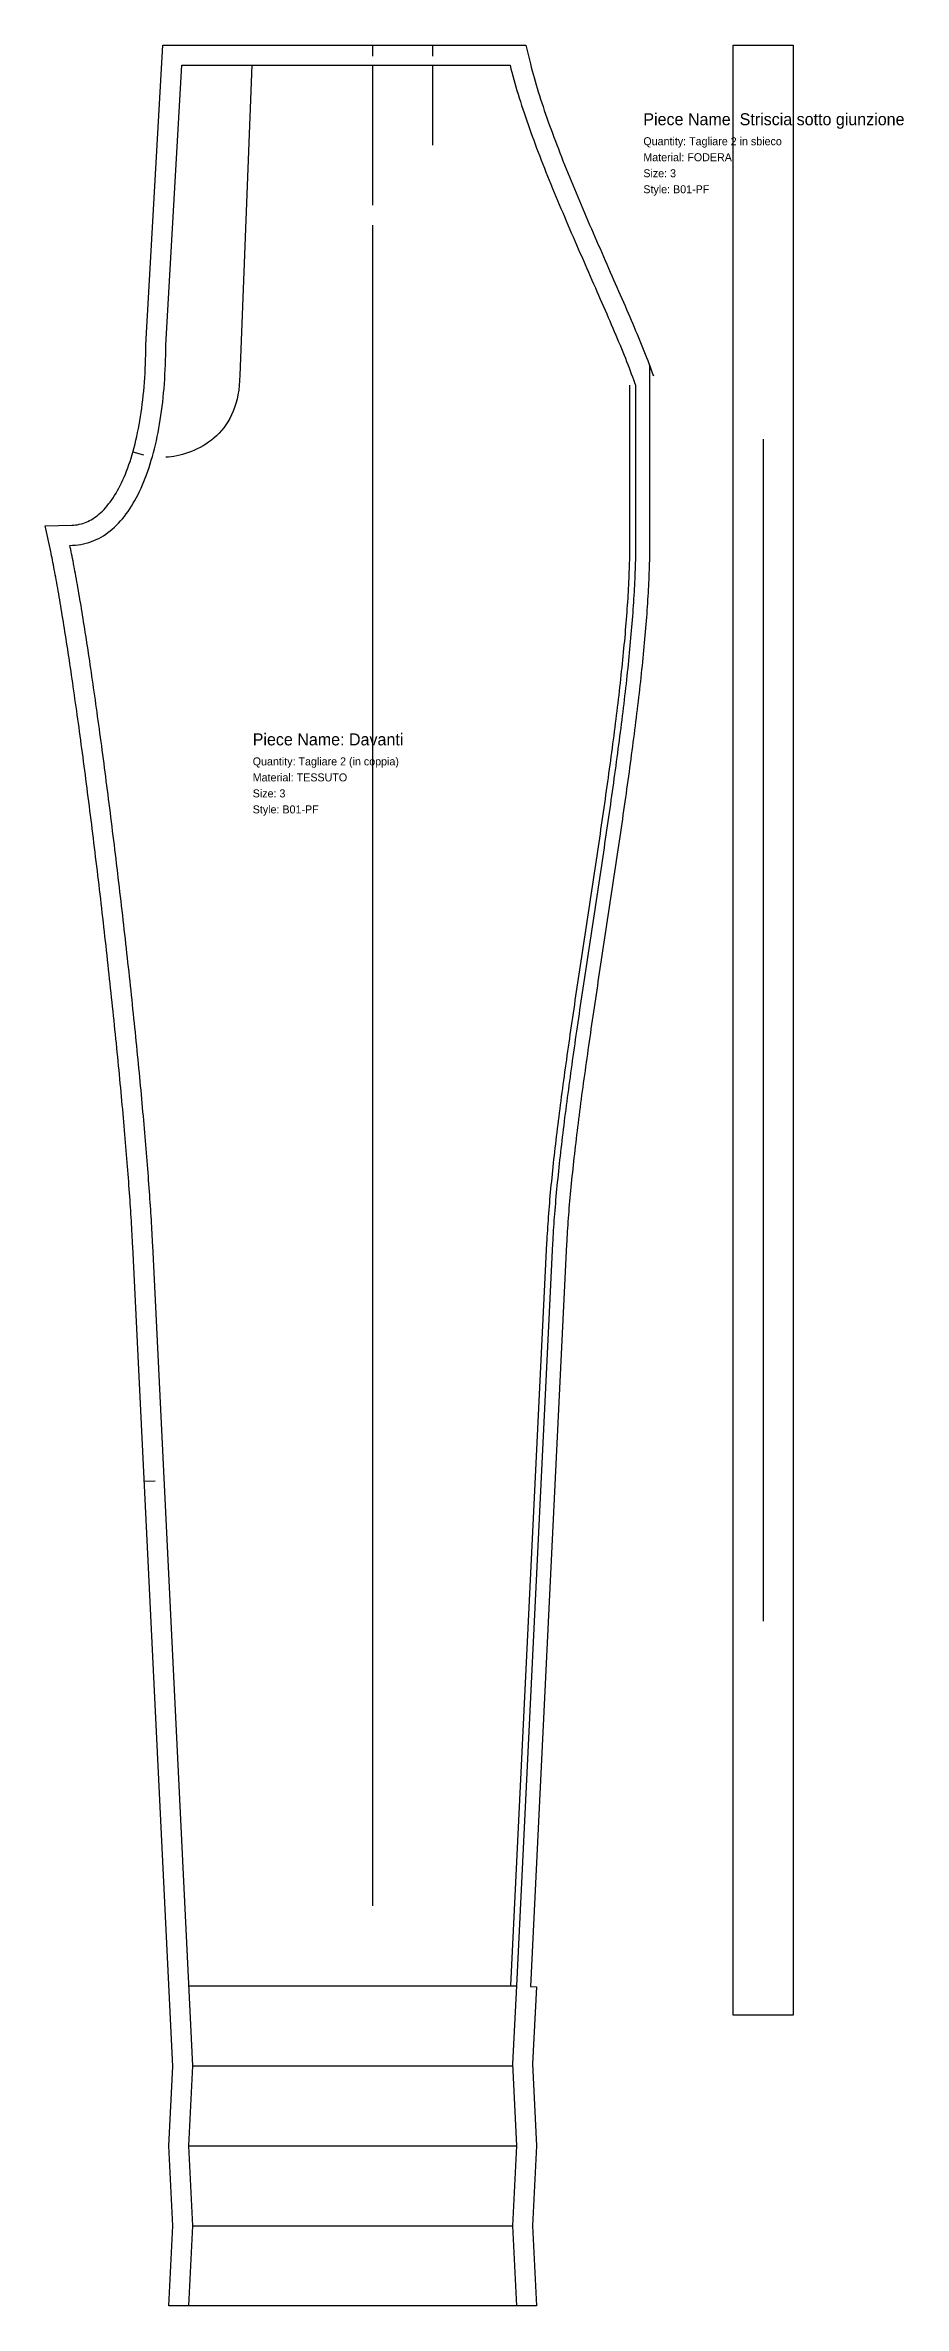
# Model space of a CAD drawing. Header units: millimetres. Extents: x 20 to 1008, y -2252 to -30.
# Drawn here: x 485 to 914, y -1160 to -30 of the extents above; entities that cross this region are included whole.
import ezdxf

# ---------------------------------------------------------------- set-up
doc = ezdxf.new("R2010")
doc.units = ezdxf.units.MM
for name, color, linetype in [('1', 7, 'CONTINUOUS'), ('14', 7, 'CONTINUOUS'), ('15', 7, 'CONTINUOUS'), ('4', 7, 'CONTINUOUS'), ('7', 7, 'CONTINUOUS'), ('8', 7, 'CONTINUOUS')]:
    doc.layers.add(name, color=color, linetype=linetype)

# ---------------------------------------------------------------- blocks, each defined once
blk = doc.blocks.new('P01_DAVANTI')
at = {"layer": '1'}
blk.add_lwpolyline([(543.583, -30), (725.149, -30), (727.432, -39.335), (727.86, -41.024), (728.307, -42.731), (728.774, -44.456), (729.259, -46.199), (729.762, -47.958), (730.282, -49.734), (730.82, -51.526), (731.375, -53.332), (731.947, -55.153), (732.534, -56.988), (733.137, -58.836), (733.755, -60.697), (734.388, -62.57), (735.034, -64.454), (735.695, -66.349), (736.369, -68.255), (737.056, -70.171), (737.755, -72.097), (738.466, -74.031), (739.189, -75.973), (739.923, -77.924), (740.667, -79.881), (741.421, -81.846), (742.186, -83.816), (742.959, -85.793), (743.742, -87.774), (744.532, -89.76), (745.331, -91.751), (746.137, -93.745), (746.95, -95.743), (747.77, -97.743), (748.596, -99.745), (749.427, -101.749), (750.264, -103.754), (751.106, -105.76), (751.952, -107.766), (752.801, -109.772), (753.654, -111.777), (754.511, -113.781), (755.369, -115.784), (756.23, -117.784), (757.092, -119.781), (757.956, -121.775), (758.82, -123.766), (759.685, -125.753), (760.55, -127.735), (761.413, -129.712), (762.276, -131.683), (763.138, -133.649), (763.997, -135.608), (764.854, -137.56), (765.709, -139.504), (766.56, -141.441), (767.407, -143.37), (768.25, -145.29), (769.089, -147.201), (769.923, -149.102), (770.751, -150.993), (771.573, -152.873), (772.389, -154.742), (773.198, -156.6), (774, -158.447), (774.795, -160.28), (775.581, -162.101), (776.359, -163.909), (777.127, -165.704), (777.887, -167.484), (778.636, -169.25), (779.376, -171.001), (780.104, -172.736), (780.822, -174.457), (781.528, -176.161), (782.222, -177.848), (782.904, -179.519), (783.573, -181.173), (784.229, -182.809), (784.871, -184.428), (785.499, -186.028), (786.113, -187.61), (786.711, -189.173), (787.295, -190.717), (787.862, -192.241), (788.414, -193.746), (788.949, -195.232), (787.028, -189.798), (787.028, -280), (787.024, -281.474), (787.014, -282.964), (786.997, -284.471), (786.974, -285.995), (786.944, -287.534), (786.907, -289.09), (786.864, -290.662), (786.814, -292.249), (786.758, -293.851), (786.696, -295.469), (786.627, -297.102), (786.552, -298.749), (786.471, -300.41), (786.384, -302.086), (786.291, -303.776), (786.193, -305.48), (786.088, -307.197), (785.977, -308.928), (785.861, -310.672), (785.739, -312.429), (785.612, -314.199), (785.479, -315.981), (785.341, -317.776), (785.197, -319.583), (785.048, -321.402), (784.894, -323.233), (784.734, -325.075), (784.57, -326.929), (784.401, -328.794), (784.226, -330.67), (784.047, -332.557), (783.863, -334.454), (783.674, -336.362), (783.481, -338.28), (783.283, -340.209), (783.081, -342.147), (782.874, -344.094), (782.663, -346.052), (782.448, -348.018), (782.228, -349.994), (782.004, -351.979), (781.777, -353.972), (781.545, -355.974), (781.31, -357.985), (781.07, -360.003), (780.827, -362.03), (780.58, -364.064), (780.33, -366.107), (780.076, -368.156), (779.819, -370.213), (779.558, -372.277), (779.294, -374.348), (779.027, -376.425), (778.756, -378.51), (778.483, -380.6), (778.207, -382.697), (777.927, -384.8), (777.645, -386.908), (777.36, -389.023), (777.073, -391.142), (776.782, -393.267), (776.49, -395.397), (776.194, -397.533), (775.897, -399.672), (775.597, -401.817), (775.295, -403.966), (774.991, -406.119), (774.684, -408.276), (774.376, -410.437), (774.065, -412.601), (773.753, -414.77), (773.439, -416.941), (773.123, -419.116), (772.806, -421.294), (772.487, -423.474), (772.167, -425.657), (771.845, -427.843), (771.522, -430.031), (771.198, -432.221), (770.872, -434.413), (770.546, -436.606), (770.218, -438.802), (769.889, -440.998), (769.56, -443.196), (769.229, -445.395), (768.898, -447.595), (768.567, -449.795), (768.235, -451.997), (767.902, -454.198), (767.569, -456.4), (767.235, -458.601), (766.901, -460.803), (766.567, -463.004), (766.233, -465.204), (765.899, -467.404), (765.565, -469.603), (765.231, -471.801), (764.897, -473.998), (764.563, -476.194), (764.23, -478.388), (763.897, -480.58), (763.565, -482.77), (763.233, -484.958), (762.902, -487.144), (762.571, -489.328), (762.242, -491.509), (761.913, -493.687), (761.585, -495.863), (761.258, -498.035), (760.932, -500.204), (760.608, -502.369), (760.284, -504.531), (759.962, -506.689), (759.641, -508.844), (759.322, -510.994), (759.005, -513.139), (758.688, -515.281), (758.374, -517.417), (758.061, -519.549), (757.751, -521.676), (757.442, -523.798), (757.135, -525.914), (756.83, -528.025), (756.527, -530.131), (756.227, -532.23), (755.929, -534.324), (755.633, -536.411), (755.339, -538.492), (755.049, -540.567), (754.76, -542.635), (754.475, -544.696), (754.192, -546.75), (753.912, -548.797), (753.635, -550.837), (753.361, -552.869), (753.09, -554.894), (752.822, -556.911), (752.557, -558.919), (752.295, -560.92), (752.037, -562.912), (751.783, -564.896), (751.531, -566.872), (751.284, -568.838), (751.04, -570.796), (750.799, -572.744), (750.563, -574.683), (750.33, -576.613), (750.102, -578.533), (749.877, -580.444), (749.657, -582.344), (749.441, -584.235), (749.229, -586.115), (749.021, -587.985), (748.818, -589.844), (748.619, -591.693), (748.425, -593.531), (748.235, -595.358), (748.05, -597.174), (747.871, -598.978), (747.695, -600.771), (747.525, -602.553), (747.36, -604.322), (747.2, -606.08), (747.045, -607.826), (746.896, -609.56), (746.752, -611.281), (746.613, -612.99), (746.48, -614.686), (746.352, -616.37), (746.23, -618.041), (746.114, -619.699), (746.004, -621.344), (745.9, -622.975), (745.801, -624.593), (745.709, -626.198), (745.623, -627.789), (745.543, -629.367), (727.447, -1000.341), (730.443, -1000.487), (728.552, -1039.02), (730.503, -1080), (728.552, -1120), (730.515, -1160), (546.565, -1160), (548.528, -1120), (546.577, -1080), (548.536, -1040.401), (528.54, -630.487), (528.464, -628.962), (528.384, -627.415), (528.301, -625.847), (528.214, -624.258), (528.123, -622.648), (528.029, -621.017), (527.931, -619.367), (527.829, -617.696), (527.724, -616.006), (527.616, -614.297), (527.503, -612.569), (527.388, -610.822), (527.269, -609.056), (527.146, -607.273), (527.021, -605.472), (526.891, -603.653), (526.759, -601.817), (526.623, -599.964), (526.485, -598.094), (526.342, -596.208), (526.197, -594.306), (526.049, -592.389), (525.898, -590.455), (525.743, -588.507), (525.586, -586.543), (525.425, -584.565), (525.262, -582.573), (525.096, -580.566), (524.926, -578.546), (524.754, -576.512), (524.58, -574.465), (524.402, -572.405), (524.222, -570.332), (524.039, -568.247), (523.853, -566.149), (523.665, -564.04), (523.474, -561.919), (523.28, -559.787), (523.084, -557.645), (522.885, -555.491), (522.684, -553.327), (522.481, -551.152), (522.275, -548.968), (522.067, -546.775), (521.856, -544.572), (521.643, -542.36), (521.428, -540.139), (521.211, -537.909), (520.991, -535.672), (520.769, -533.426), (520.546, -531.173), (520.32, -528.913), (520.092, -526.645), (519.862, -524.371), (519.63, -522.09), (519.396, -519.803), (519.16, -517.51), (518.922, -515.211), (518.682, -512.907), (518.441, -510.597), (518.197, -508.283), (517.952, -505.964), (517.706, -503.641), (517.457, -501.314), (517.207, -498.983), (516.956, -496.649), (516.702, -494.311), (516.448, -491.971), (516.191, -489.628), (515.933, -487.282), (515.674, -484.935), (515.413, -482.585), (515.151, -480.234), (514.888, -477.882), (514.623, -475.529), (514.357, -473.175), (514.09, -470.821), (513.822, -468.466), (513.552, -466.112), (513.281, -463.758), (513.01, -461.405), (512.737, -459.052), (512.463, -456.701), (512.188, -454.352), (511.912, -452.004), (511.635, -449.658), (511.357, -447.315), (511.079, -444.974), (510.799, -442.637), (510.519, -440.302), (510.238, -437.971), (509.956, -435.644), (509.674, -433.32), (509.391, -431.001), (509.107, -428.686), (508.823, -426.377), (508.538, -424.072), (508.253, -421.773), (507.967, -419.479), (507.681, -417.192), (507.394, -414.911), (507.107, -412.636), (506.819, -410.368), (506.531, -408.107), (506.243, -405.853), (505.955, -403.607), (505.667, -401.369), (505.378, -399.139), (505.089, -396.918), (504.8, -394.705), (504.511, -392.501), (504.222, -390.307), (503.933, -388.122), (503.644, -385.947), (503.355, -383.782), (503.066, -381.627), (502.777, -379.483), (502.488, -377.35), (502.2, -375.229), (501.912, -373.119), (501.624, -371.02), (501.336, -368.934), (501.049, -366.86), (500.762, -364.799), (500.475, -362.751), (500.189, -360.715), (499.904, -358.694), (499.618, -356.686), (499.334, -354.692), (499.05, -352.712), (498.767, -350.747), (498.484, -348.797), (498.202, -346.862), (497.921, -344.943), (497.64, -343.039), (497.36, -341.151), (497.081, -339.28), (496.803, -337.425), (496.526, -335.587), (496.25, -333.766), (495.975, -331.962), (495.701, -330.177), (495.427, -328.409), (495.155, -326.659), (494.884, -324.929), (494.614, -323.217), (494.346, -321.524), (494.078, -319.85), (493.812, -318.197), (493.547, -316.563), (493.284, -314.95), (493.022, -313.357), (492.761, -311.785), (492.502, -310.234), (492.244, -308.705), (491.988, -307.198), (491.733, -305.713), (491.48, -304.25), (491.229, -302.81), (490.979, -301.393), (490.731, -299.999), (490.485, -298.629), (490.24, -297.283), (489.998, -295.961), (489.757, -294.664), (489.519, -293.391), (489.282, -292.144), (489.048, -290.923), (488.816, -289.727), (488.586, -288.558), (488.358, -287.416), (488.132, -286.301), (487.909, -285.213), (487.688, -284.153), (487.47, -283.121), (484.701, -270.235), (498.028, -269.979), (498.999, -269.917), (499.946, -269.815), (500.871, -269.675), (501.775, -269.497), (502.661, -269.281), (503.532, -269.028), (504.389, -268.737), (505.236, -268.408), (506.073, -268.04), (506.902, -267.633), (507.725, -267.186), (508.542, -266.697), (509.355, -266.165), (510.163, -265.59), (510.967, -264.97), (511.768, -264.305), (512.564, -263.594), (513.355, -262.837), (514.141, -262.032), (514.921, -261.179), (515.695, -260.279), (516.461, -259.332), (517.219, -258.337), (517.969, -257.294), (518.709, -256.205), (519.438, -255.069), (520.157, -253.887), (520.863, -252.659), (521.557, -251.386), (522.238, -250.069), (522.906, -248.708), (523.559, -247.304), (524.197, -245.859), (524.819, -244.372), (525.426, -242.844), (526.017, -241.277), (526.591, -239.671), (527.148, -238.028), (527.688, -236.347), (528.211, -234.629), (528.715, -232.877), (529.201, -231.09), (529.669, -229.269), (530.118, -227.415), (530.549, -225.529), (530.96, -223.612), (531.353, -221.665), (531.726, -219.689), (532.08, -217.683), (532.414, -215.65), (532.728, -213.59), (533.023, -211.504), (533.298, -209.393), (533.552, -207.257), (533.787, -205.097), (534.002, -202.914), (534.196, -200.709), (534.37, -198.483), (534.524, -196.236), (534.658, -193.97), (534.771, -191.684), (534.863, -189.381), (534.935, -187.06), (534.987, -184.722), (535.018, -182.369), (535.029, -179.693)], close=True, dxfattribs=at)
at = {"layer": '14'}
blk.add_lwpolyline([(553.028, -40), (717.3, -40), (717.728, -41.752), (718.176, -43.52), (718.644, -45.303), (719.13, -47.102), (719.634, -48.914), (720.156, -50.74), (720.696, -52.58), (721.252, -54.432), (721.825, -56.297), (722.414, -58.175), (723.019, -60.063), (723.638, -61.963), (724.273, -63.873), (724.921, -65.793), (725.584, -67.723), (726.26, -69.662), (726.948, -71.609), (727.649, -73.565), (728.362, -75.529), (729.087, -77.5), (729.823, -79.478), (730.569, -81.462), (731.326, -83.451), (732.092, -85.447), (732.868, -87.447), (733.653, -89.451), (734.446, -91.46), (735.247, -93.472), (736.055, -95.487), (736.871, -97.504), (737.693, -99.524), (738.521, -101.545), (739.355, -103.568), (740.195, -105.591), (741.039, -107.614), (741.888, -109.637), (742.74, -111.659), (743.596, -113.68), (744.456, -115.699), (745.317, -117.716), (746.181, -119.731), (747.047, -121.742), (747.914, -123.75), (748.781, -125.754), (749.649, -127.753), (750.517, -129.747), (751.385, -131.736), (752.251, -133.719), (753.116, -135.695), (753.98, -137.664), (754.84, -139.626), (755.698, -141.581), (756.553, -143.527), (757.404, -145.464), (758.251, -147.392), (759.094, -149.31), (759.931, -151.218), (760.763, -153.116), (761.59, -155.002), (762.409, -156.877), (763.222, -158.739), (764.028, -160.589), (764.826, -162.426), (765.616, -164.25), (766.397, -166.059), (767.17, -167.854), (767.932, -169.635), (768.685, -171.399), (769.428, -173.149), (770.159, -174.881), (770.88, -176.597), (771.588, -178.296), (772.285, -179.977), (772.969, -181.639), (773.64, -183.283), (774.297, -184.908), (774.94, -186.513), (775.569, -188.099), (776.183, -189.663), (776.782, -191.207), (777.365, -192.729), (777.932, -194.229), (778.482, -195.707), (779.015, -197.161), (779.53, -198.593), (780.028, -200), (780.028, -279.999), (780.025, -281.441), (780.015, -282.901), (779.998, -284.378), (779.975, -285.872), (779.945, -287.383), (779.909, -288.911), (779.867, -290.456), (779.818, -292.017), (779.763, -293.594), (779.701, -295.187), (779.634, -296.796), (779.56, -298.42), (779.48, -300.059), (779.394, -301.713), (779.303, -303.381), (779.205, -305.064), (779.101, -306.761), (778.992, -308.472), (778.877, -310.197), (778.757, -311.936), (778.631, -313.687), (778.499, -315.452), (778.362, -317.23), (778.22, -319.02), (778.072, -320.822), (777.919, -322.637), (777.761, -324.464), (777.598, -326.303), (777.43, -328.153), (777.257, -330.015), (777.079, -331.888), (776.896, -333.772), (776.709, -335.667), (776.517, -337.572), (776.32, -339.488), (776.119, -341.414), (775.914, -343.35), (775.704, -345.295), (775.49, -347.251), (775.272, -349.216), (775.049, -351.19), (774.823, -353.173), (774.592, -355.165), (774.358, -357.165), (774.119, -359.174), (773.877, -361.192), (773.632, -363.217), (773.382, -365.25), (773.13, -367.291), (772.873, -369.34), (772.614, -371.396), (772.351, -373.459), (772.084, -375.529), (771.815, -377.606), (771.543, -379.689), (771.267, -381.779), (770.989, -383.875), (770.707, -385.977), (770.423, -388.085), (770.137, -390.198), (769.847, -392.317), (769.555, -394.441), (769.261, -396.571), (768.964, -398.705), (768.665, -400.845), (768.363, -402.988), (768.06, -405.137), (767.754, -407.289), (767.446, -409.446), (767.137, -411.606), (766.825, -413.77), (766.512, -415.938), (766.196, -418.108), (765.88, -420.282), (765.561, -422.459), (765.241, -424.639), (764.92, -426.822), (764.597, -429.007), (764.273, -431.194), (763.948, -433.383), (763.622, -435.574), (763.295, -437.767), (762.966, -439.962), (762.637, -442.157), (762.307, -444.354), (761.977, -446.552), (761.645, -448.751), (761.313, -450.951), (760.98, -453.151), (760.648, -455.352), (760.314, -457.552), (759.98, -459.753), (759.647, -461.953), (759.313, -464.153), (758.978, -466.353), (758.644, -468.552), (758.31, -470.75), (757.976, -472.947), (757.643, -475.142), (757.31, -477.337), (756.977, -479.529), (756.644, -481.72), (756.312, -483.909), (755.981, -486.096), (755.65, -488.281), (755.32, -490.463), (754.991, -492.643), (754.663, -494.82), (754.336, -496.994), (754.01, -499.165), (753.685, -501.333), (753.361, -503.497), (753.039, -505.657), (752.718, -507.814), (752.398, -509.967), (752.08, -512.116), (751.763, -514.26), (751.448, -516.4), (751.135, -518.535), (750.824, -520.666), (750.514, -522.791), (750.207, -524.912), (749.902, -527.027), (749.598, -529.137), (749.297, -531.241), (748.998, -533.339), (748.702, -535.432), (748.408, -537.518), (748.116, -539.598), (747.827, -541.671), (747.541, -543.738), (747.257, -545.798), (746.976, -547.852), (746.698, -549.898), (746.423, -551.937), (746.151, -553.968), (745.882, -555.992), (745.616, -558.008), (745.354, -560.017), (745.095, -562.017), (744.839, -564.009), (744.587, -565.993), (744.338, -567.968), (744.093, -569.935), (743.851, -571.892), (743.614, -573.841), (743.38, -575.781), (743.15, -577.711), (742.925, -579.632), (742.703, -581.543), (742.485, -583.445), (742.272, -585.337), (742.063, -587.218), (741.858, -589.09), (741.658, -590.951), (741.463, -592.802), (741.272, -594.642), (741.086, -596.472), (740.904, -598.29), (740.728, -600.098), (740.556, -601.895), (740.39, -603.68), (740.228, -605.454), (740.072, -607.216), (739.921, -608.967), (739.775, -610.706), (739.635, -612.433), (739.501, -614.148), (739.372, -615.851), (739.248, -617.542), (739.131, -619.22), (739.019, -620.886), (738.913, -622.539), (738.814, -624.18), (738.72, -625.808), (738.633, -627.423), (738.552, -629.025), (720.455, -1000), (718.552, -1039.026), (720.503, -1080), (718.552, -1120), (720.503, -1160), (556.577, -1160), (558.528, -1120), (556.577, -1080), (558.528, -1040), (538.528, -630), (538.451, -628.457), (538.371, -626.893), (538.287, -625.308), (538.199, -623.703), (538.107, -622.078), (538.012, -620.432), (537.913, -618.767), (537.81, -617.082), (537.704, -615.378), (537.595, -613.656), (537.482, -611.915), (537.366, -610.155), (537.246, -608.377), (537.122, -606.582), (536.996, -604.769), (536.866, -602.939), (536.733, -601.092), (536.596, -599.229), (536.457, -597.348), (536.314, -595.452), (536.168, -593.54), (536.019, -591.613), (535.867, -589.67), (535.712, -587.712), (535.553, -585.739), (535.392, -583.752), (535.228, -581.751), (535.061, -579.736), (534.891, -577.707), (534.719, -575.665), (534.543, -573.61), (534.365, -571.542), (534.184, -569.461), (534, -567.368), (533.814, -565.263), (533.625, -563.147), (533.433, -561.019), (533.239, -558.88), (533.042, -556.73), (532.843, -554.569), (532.641, -552.398), (532.437, -550.217), (532.231, -548.027), (532.022, -545.826), (531.81, -543.617), (531.597, -541.398), (531.381, -539.171), (531.163, -536.936), (530.943, -534.692), (530.721, -532.441), (530.496, -530.182), (530.27, -527.915), (530.041, -525.642), (529.811, -523.362), (529.578, -521.075), (529.343, -518.782), (529.107, -516.484), (528.869, -514.179), (528.628, -511.87), (528.386, -509.555), (528.142, -507.235), (527.897, -504.911), (527.65, -502.583), (527.401, -500.25), (527.15, -497.914), (526.898, -495.574), (526.644, -493.232), (526.389, -490.886), (526.132, -488.538), (525.873, -486.187), (525.613, -483.834), (525.352, -481.48), (525.09, -479.124), (524.826, -476.767), (524.56, -474.409), (524.294, -472.05), (524.026, -469.69), (523.757, -467.331), (523.487, -464.972), (523.216, -462.613), (522.943, -460.255), (522.67, -457.898), (522.395, -455.542), (522.12, -453.187), (521.843, -450.834), (521.566, -448.484), (521.288, -446.136), (521.008, -443.79), (520.728, -441.447), (520.448, -439.108), (520.166, -436.772), (519.884, -434.439), (519.601, -432.111), (519.317, -429.787), (519.033, -427.467), (518.748, -425.153), (518.462, -422.843), (518.176, -420.539), (517.89, -418.24), (517.603, -415.947), (517.315, -413.661), (517.028, -411.381), (516.74, -409.108), (516.451, -406.841), (516.162, -404.583), (515.873, -402.331), (515.584, -400.088), (515.295, -397.852), (515.005, -395.625), (514.715, -393.407), (514.426, -391.198), (514.136, -388.998), (513.846, -386.807), (513.556, -384.626), (513.266, -382.456), (512.977, -380.295), (512.687, -378.145), (512.397, -376.006), (512.108, -373.879), (511.819, -371.762), (511.53, -369.658), (511.242, -367.565), (510.954, -365.485), (510.666, -363.417), (510.378, -361.362), (510.091, -359.32), (509.805, -357.291), (509.519, -355.277), (509.233, -353.276), (508.948, -351.289), (508.664, -349.316), (508.38, -347.359), (508.097, -345.416), (507.814, -343.489), (507.533, -341.577), (507.252, -339.681), (506.972, -337.802), (506.692, -335.938), (506.414, -334.091), (506.136, -332.262), (505.86, -330.449), (505.584, -328.654), (505.309, -326.877), (505.036, -325.118), (504.763, -323.377), (504.492, -321.654), (504.221, -319.951), (503.952, -318.267), (503.684, -316.602), (503.417, -314.957), (503.152, -313.332), (502.888, -311.727), (502.625, -310.142), (502.364, -308.579), (502.104, -307.036), (501.845, -305.515), (501.588, -304.015), (501.332, -302.538), (501.078, -301.082), (500.826, -299.649), (500.575, -298.239), (500.326, -296.852), (500.078, -295.488), (499.832, -294.147), (499.588, -292.831), (499.346, -291.538), (499.105, -290.27), (498.867, -289.027), (498.63, -287.808), (498.395, -286.615), (498.162, -285.447), (497.931, -284.305), (497.702, -283.189), (497.475, -282.099), (497.25, -281.036), (497.028, -280), (498.45, -279.97), (499.851, -279.881), (501.23, -279.732), (502.588, -279.526), (503.925, -279.263), (505.24, -278.942), (506.534, -278.566), (507.806, -278.135), (509.057, -277.649), (510.287, -277.109), (511.495, -276.516), (512.682, -275.871), (513.848, -275.173), (514.992, -274.425), (516.114, -273.626), (517.216, -272.778), (518.296, -271.88), (519.354, -270.935), (520.392, -269.942), (521.407, -268.902), (522.402, -267.815), (523.375, -266.684), (524.327, -265.507), (525.257, -264.286), (526.166, -263.022), (527.053, -261.716), (527.919, -260.367), (528.764, -258.977), (529.587, -257.546), (530.389, -256.076), (531.17, -254.566), (531.929, -253.018), (532.667, -251.432), (533.383, -249.809), (534.078, -248.149), (534.752, -246.454), (535.404, -244.724), (536.035, -242.959), (536.645, -241.161), (537.233, -239.33), (537.799, -237.467), (538.345, -235.572), (538.869, -233.646), (539.371, -231.691), (539.853, -229.705), (540.312, -227.692), (540.751, -225.65), (541.168, -223.58), (541.563, -221.484), (541.938, -219.363), (542.29, -217.215), (542.622, -215.044), (542.932, -212.848), (543.221, -210.63), (543.488, -208.389), (543.734, -206.126), (543.959, -203.842), (544.162, -201.538), (544.343, -199.214), (544.504, -196.871), (544.643, -194.51), (544.761, -192.132), (544.857, -189.736), (544.932, -187.325), (544.985, -184.898), (545.017, -182.456), (545.028, -180)], close=True, dxfattribs=at)
at = {"layer": '4'}
for p, q in [((648.528, -30), (648.528, -35.5)), ((678.528, -30), (678.528, -35.5)), ((528.612, -233.234), (533.897, -234.755)), ((534.265, -747.851), (539.758, -747.583))]:
    blk.add_line(p, q, dxfattribs=at)
at = {"layer": '7'}
blk.add_line((648.528, -120), (648.528, -960), dxfattribs=at)
at = {"layer": '8'}
for points in [[(588.028, -40), (582.028, -195), (581.971, -197.595), (581.805, -200.089), (581.534, -202.482), (581.162, -204.776), (580.693, -206.973), (580.132, -209.074), (579.483, -211.082), (578.752, -212.998), (577.941, -214.823), (577.056, -216.56), (576.102, -218.21), (575.081, -219.774), (574, -221.255), (572.862, -222.654), (571.672, -223.972), (570.434, -225.212), (569.153, -226.375), (567.833, -227.463), (566.478, -228.477), (565.093, -229.419), (563.683, -230.291), (562.251, -231.094), (560.803, -231.831), (559.342, -232.502), (557.873, -233.11), (556.401, -233.656), (554.93, -234.142), (553.464, -234.569), (552.007, -234.94), (550.565, -235.255), (549.142, -235.518), (547.742, -235.728), (546.369, -235.888), (545.028, -236)], [(648.528, -40), (648.528, -110)], [(678.528, -40), (678.528, -80)], [(777.028, -200), (777.028, -279.999), (777.025, -281.428), (777.015, -282.874), (776.998, -284.337), (776.975, -285.819), (776.946, -287.318), (776.91, -288.835), (776.868, -290.368), (776.819, -291.918), (776.765, -293.484), (776.704, -295.066), (776.637, -296.665), (776.563, -298.279), (776.484, -299.908), (776.399, -301.553), (776.307, -303.212), (776.21, -304.886), (776.107, -306.574), (775.999, -308.277), (775.884, -309.994), (775.764, -311.724), (775.639, -313.468), (775.508, -315.225), (775.371, -316.995), (775.229, -318.778), (775.082, -320.574), (774.93, -322.382), (774.773, -324.202), (774.61, -326.035), (774.443, -327.879), (774.27, -329.734), (774.093, -331.601), (773.911, -333.48), (773.724, -335.369), (773.532, -337.269), (773.336, -339.179), (773.136, -341.1), (772.931, -343.031), (772.722, -344.971), (772.508, -346.922), (772.29, -348.882), (772.068, -350.852), (771.842, -352.83), (771.612, -354.818), (771.378, -356.814), (771.141, -358.819), (770.899, -360.832), (770.654, -362.854), (770.405, -364.883), (770.153, -366.921), (769.897, -368.966), (769.638, -371.018), (769.375, -373.078), (769.109, -375.144), (768.84, -377.218), (768.568, -379.298), (768.293, -381.385), (768.015, -383.478), (767.734, -385.577), (767.45, -387.683), (767.164, -389.793), (766.875, -391.91), (766.583, -394.032), (766.289, -396.159), (765.993, -398.291), (765.694, -400.428), (765.393, -402.57), (765.089, -404.716), (764.784, -406.866), (764.476, -409.021), (764.167, -411.179), (763.856, -413.342), (763.543, -415.507), (763.228, -417.677), (762.911, -419.849), (762.593, -422.025), (762.273, -424.203), (761.952, -426.384), (761.63, -428.568), (761.306, -430.754), (760.981, -432.942), (760.655, -435.132), (760.328, -437.324), (760, -439.517), (759.67, -441.712), (759.341, -443.908), (759.01, -446.106), (758.679, -448.304), (758.347, -450.503), (758.014, -452.703), (757.681, -454.903), (757.348, -457.103), (757.014, -459.303), (756.681, -461.503), (756.347, -463.703), (756.012, -465.902), (755.678, -468.101), (755.344, -470.299), (755.011, -472.496), (754.677, -474.692), (754.344, -476.886), (754.011, -479.079), (753.678, -481.27), (753.346, -483.46), (753.015, -485.647), (752.684, -487.832), (752.354, -490.015), (752.025, -492.196), (751.697, -494.373), (751.369, -496.548), (751.043, -498.72), (750.718, -500.888), (750.394, -503.053), (750.071, -505.215), (749.75, -507.373), (749.43, -509.527), (749.112, -511.677), (748.795, -513.823), (748.48, -515.964), (748.167, -518.101), (747.855, -520.233), (747.546, -522.36), (747.238, -524.482), (746.932, -526.599), (746.629, -528.711), (746.327, -530.817), (746.028, -532.917), (745.731, -535.012), (745.437, -537.1), (745.145, -539.182), (744.856, -541.258), (744.569, -543.328), (744.285, -545.391), (744.004, -547.446), (743.725, -549.495), (743.45, -551.537), (743.177, -553.572), (742.908, -555.599), (742.642, -557.618), (742.379, -559.63), (742.119, -561.633), (741.863, -563.629), (741.61, -565.616), (741.361, -567.595), (741.116, -569.565), (740.874, -571.527), (740.636, -573.48), (740.401, -575.424), (740.171, -577.359), (739.945, -579.284), (739.723, -581.2), (739.504, -583.106), (739.291, -585.003), (739.081, -586.89), (738.876, -588.767), (738.675, -590.633), (738.479, -592.49), (738.288, -594.336), (738.101, -596.171), (737.919, -597.996), (737.742, -599.81), (737.57, -601.613), (737.402, -603.405), (737.24, -605.185), (737.083, -606.955), (736.932, -608.713), (736.786, -610.459), (736.645, -612.194), (736.51, -613.917), (736.38, -615.628), (736.256, -617.328), (736.138, -619.015), (736.025, -620.69), (735.919, -622.353), (735.819, -624.003), (735.725, -625.641), (735.637, -627.267), (735.555, -628.879), (717.459, -999.854)], [(556.577, -1000), (720.455, -1000)], [(558.528, -1040), (718.552, -1040)], [(556.577, -1080), (720.503, -1080)], [(558.528, -1120), (718.552, -1120)]]:
    blk.add_lwpolyline(points, dxfattribs=at)
at = {"layer": '15'}
for s, height, p in [('Piece Name: Davanti', 6, (588.528, -380)), ('Quantity: Tagliare 2 (in coppia)', 4, (588.528, -390)), ('Material: TESSUTO', 4, (588.528, -398)), ('Size: 3', 4, (588.528, -406)), ('Style: B01-PF', 4, (588.528, -414))]:
    blk.add_text(s, height=height, dxfattribs=at).set_placement(p)
blk = doc.blocks.new('P12_STRISCIA_SOTTO_GIUNZIONE')
at = {"layer": '1'}
blk.add_lwpolyline([(828.949, -30), (858.949, -30), (858.949, -1014.668), (828.949, -1014.668)], close=True, dxfattribs=at)
at = {"layer": '14'}
blk.add_lwpolyline([(828.949, -30), (858.949, -30), (858.949, -1014.668), (828.949, -1014.668)], close=True, dxfattribs=at)
at = {"layer": '7'}
blk.add_line((843.949, -226.934), (843.949, -817.735), dxfattribs=at)
at = {"layer": '15'}
for s, height, p in [('Piece Name: Striscia sotto giunzione', 6, (783.949, -70)), ('Quantity: Tagliare 2 in sbieco', 4, (783.949, -80)), ('Material: FODERA', 4, (783.949, -88)), ('Size: 3', 4, (783.949, -96)), ('Style: B01-PF', 4, (783.949, -104))]:
    blk.add_text(s, height=height, dxfattribs=at).set_placement(p)

msp = doc.modelspace()

# ---------------------------------------------------------------- block references
for name in ['P01_DAVANTI', 'P12_STRISCIA_SOTTO_GIUNZIONE']:
    msp.add_blockref(name, (0, 0))

doc.saveas('drawing.dxf')
